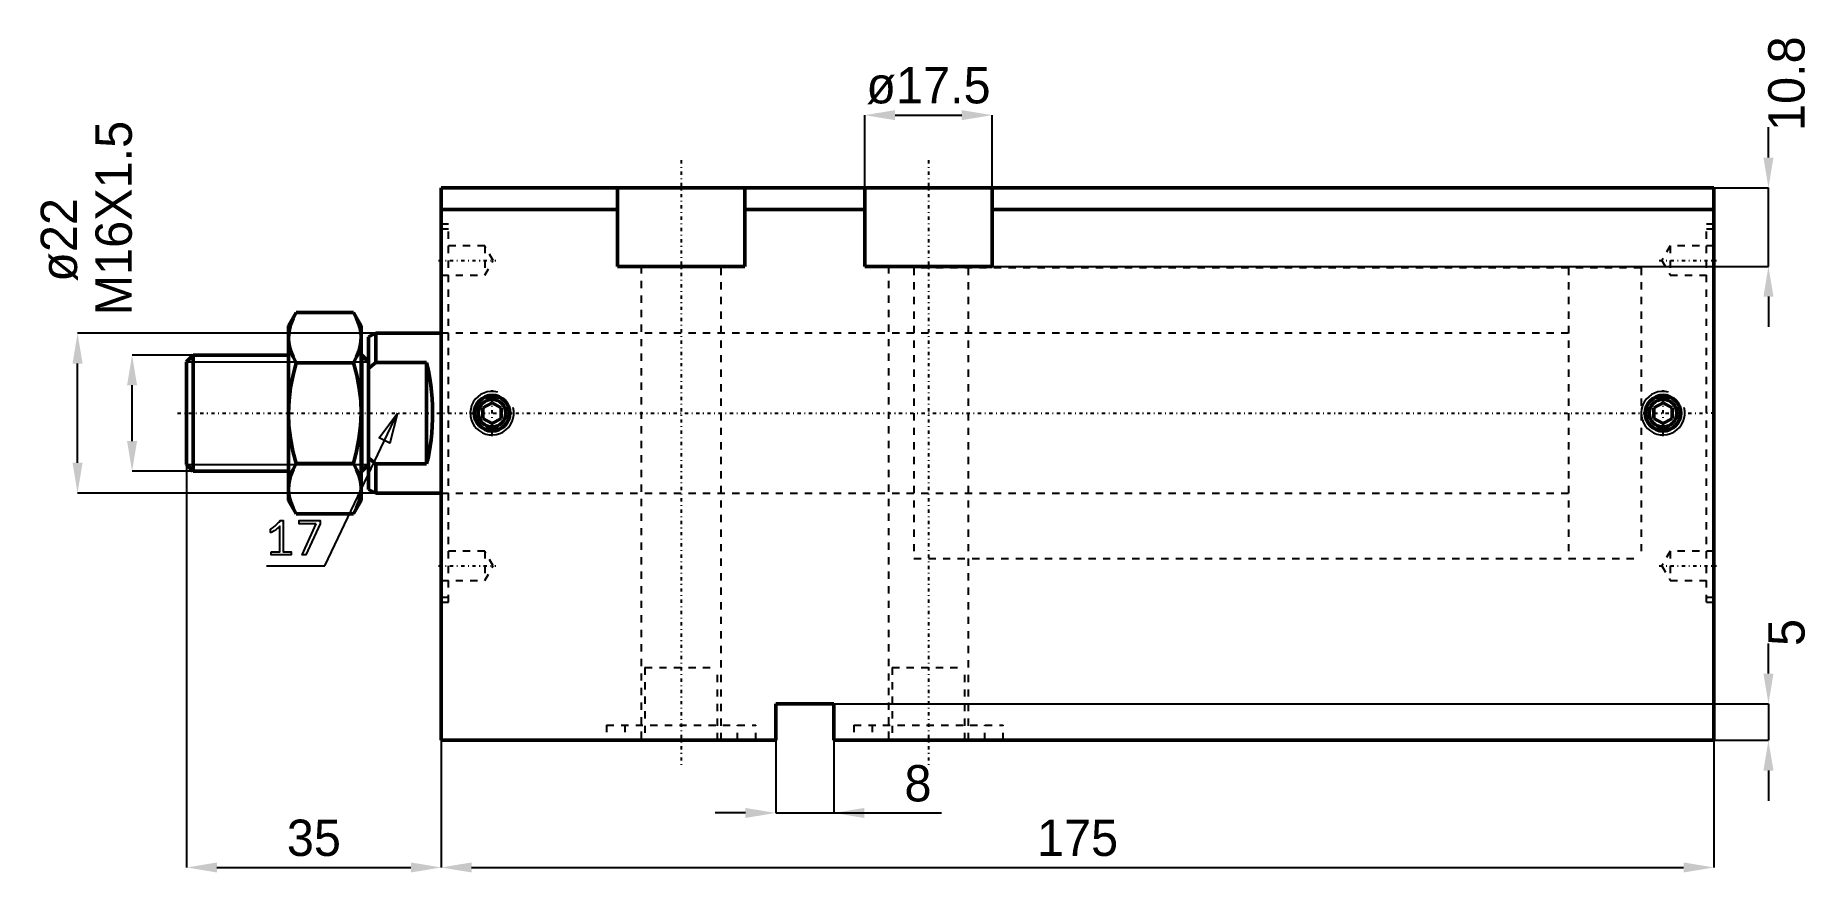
# Model space of a CAD drawing. Header units: millimetres. Extents: x -56 to 188, y -63 to 52.
import ezdxf

# ---------------------------------------------------------------- set-up
doc = ezdxf.new("R2010")
doc.units = ezdxf.units.MM
doc.linetypes.add('Center', pattern=[1.5, 0.45, -0.5, 0.05, -0.5])
doc.linetypes.add('Dashed', pattern=[2, 1, -1])
for name, color, linetype, lineweight in [('2d ConnectionPoints', 7, 'Continuous', 50), ('AM_0', 7, 'Continuous', 50), ('AM_5', 3, 'Continuous', 25), ('AM_7', 7, 'Center', 25), ('AM_9', 6, 'Dashed', 25)]:
    doc.layers.add(name, color=color, linetype=linetype, lineweight=lineweight)
doc.dimstyles.new('ISO-25', dxfattribs={"dimtxt": 2.5, "dimasz": 2.5, "dimexe": 1.25, "dimexo": 0.625, "dimtad": 1, "dimtxsty": 'Standard', "dimcen": 2.5, "dimadec": 0, "dimazin": 0, "dimtfac": 1, "dimtmove": 0, "dimatfit": 3, "dimfxl": 0, "dimarcsym": 0})

# ---------------------------------------------------------------- blocks, each defined once
blk = doc.blocks.new('1_JECX_MF_EXLA_40_90_0_rod__0_in_JECX_MF_160_J_EXLA_40_90_0__2')
at = {"layer": 'AM_0'}
for p, q in [((-19.93, 13.86), (-21, 12)), ((-19.93, 13.86), (-12.07, 13.86)), ((-11, 12), (-12.07, 13.86)), ((-21, 12), (-21, -12)), ((-11, 12), (-11, -12)), ((-9, 11), (-10, 10.5)), ((-10, 10.5), (-10, -10.5)), ((0, 11), (-9, 11)), ((-9, 11), (-9, 6.98)), ((-34.08, 8), (-35, 7.08)), ((-34.08, 8), (-34.08, -8)), ((-21, 8), (-34.08, 8)), ((-10.92, 8), (-11, 8)), ((-10, 7.08), (-10.92, 8)), ((-10.92, 8), (-10.92, -8)), ((-35, 7.08), (-35, -7.08)), ((-19.93, 6.93), (-12.07, 6.93)), ((-9, 6.98), (-10, 6.16)), ((-2, 6.98), (-9, 6.98)), ((-2, 6.98), (-2, -6.98)), ((-35, -7.08), (-34.08, -8)), ((-19.93, -6.93), (-12.07, -6.93)), ((-10.92, -8), (-10, -7.08)), ((-10, -6.16), (-9, -6.98)), ((-9, -6.98), (-2, -6.98)), ((-9, -6.98), (-9, -11)), ((-34.08, -8), (-21, -8)), ((-11, -8), (-10.92, -8)), ((-21, -12), (-19.93, -13.86)), ((-12.07, -13.86), (-11, -12)), ((-10, -10.5), (-9, -11)), ((-9, -11), (0, -11)), ((-19.93, -13.86), (-12.07, -13.86))]:
    blk.add_line(p, q, dxfattribs=at)
for points in [[(-19.93, 13.86), (-20.37, 13.01), (-20.71, 12.16), (-20.92, 11.28), (-21, 10.39)], [(-11, 10.39), (-11.01, 10.64), (-11.11, 11.45), (-11.32, 12.25), (-11.65, 13.06), (-12.07, 13.86)], [(-21, 10.39), (-20.99, 10.15), (-20.89, 9.34), (-20.68, 8.53), (-20.35, 7.73), (-19.93, 6.93)], [(-12.07, 6.93), (-11.63, 7.77), (-11.29, 8.63), (-11.08, 9.51), (-11, 10.39)], [(-19.93, 6.93), (-20.37, 5.25), (-20.7, 3.54), (-20.92, 1.79), (-21, 0.02), (-21, 0)], [(-11, 0), (-11.07, 1.74), (-11.28, 3.46), (-11.62, 5.21), (-12.07, 6.93)], [(-2, -6.98), (-1.81, -6.21), (-1.65, -5.4), (-1.51, -4.54), (-1.39, -3.65), (-1.3, -2.74), (-1.24, -1.8), (-1.2, -0.84), (-1.19, 0.12), (-1.2, 1.07), (-1.25, 2.02), (-1.32, 2.96), (-1.42, 3.87), (-1.54, 4.75), (-1.69, 5.6), (-1.86, 6.4), (-2, 6.98)], [(-21, 0), (-20.93, -1.74), (-20.72, -3.46), (-20.38, -5.21), (-19.93, -6.93)], [(-12.07, -6.93), (-11.63, -5.25), (-11.3, -3.54), (-11.08, -1.79), (-11, -0.02), (-11, 0)], [(-19.93, -6.93), (-20.37, -7.77), (-20.71, -8.63), (-20.92, -9.51), (-21, -10.39)], [(-11, -10.39), (-11.01, -10.15), (-11.11, -9.34), (-11.32, -8.53), (-11.65, -7.73), (-12.07, -6.93)], [(-21, -10.39), (-20.99, -10.64), (-20.89, -11.45), (-20.68, -12.25), (-20.35, -13.06), (-19.93, -13.86)], [(-12.07, -13.86), (-11.63, -13.01), (-11.29, -12.16), (-11.08, -11.28), (-11, -10.39)]]:
    blk.add_lwpolyline(points, dxfattribs=at)
at = {"layer": 'AM_5'}
for p, q in [((-35, 7.08), (-10, 7.08)), ((-35, -7.08), (-10, -7.08))]:
    blk.add_line(p, q, dxfattribs=at)
at = {"layer": 'AM_7'}
blk.add_line((-36.25, 0), (173.75, 0), dxfattribs=at)
at = {"layer": 'AM_9'}
for p, q in [((165, 20), (155, 20)), ((155, 20), (155, -20)), ((165, 20), (165, -20)), ((155, 11), (0, 11)), ((0, -11), (155, -11)), ((155, -20), (165, -20))]:
    blk.add_line(p, q, dxfattribs=at)
blk = doc.blocks.new('2_JECX_MF_EXLA_40_90_0_body__0_in_JECX_MF_160_J_EXLA_40_90_0__2')
at = {"layer": 'AM_0'}
for p, q in [((0, -45), (0, 31)), ((175, 31), (0, 31)), ((24.25, 31), (24.25, 20.2)), ((41.75, 20.2), (41.75, 31)), ((58.25, 31), (58.25, 20.2)), ((75.75, 20.2), (75.75, 31)), ((175, -45), (175, 31)), ((24.25, 28), (0, 28)), ((58.25, 28), (41.75, 28)), ((175, 28), (75.75, 28)), ((24.25, 20.2), (41.75, 20.2)), ((58.25, 20.2), (75.75, 20.2)), ((7, 1.44), (5.75, 0.72)), ((5.75, 0.72), (5.75, -0.72)), ((8.25, 0.72), (7, 1.44)), ((8.25, -0.72), (8.25, 0.72)), ((168, 1.44), (166.75, 0.72)), ((166.75, 0.72), (166.75, -0.72)), ((169.25, 0.72), (168, 1.44)), ((169.25, -0.72), (169.25, 0.72)), ((5.75, -0.72), (7, -1.44)), ((7, -1.44), (8.25, -0.72)), ((166.75, -0.72), (168, -1.44)), ((168, -1.44), (169.25, -0.72)), ((54, -40), (46, -40)), ((46, -40), (46, -45)), ((54, -45), (54, -40)), ((46, -45), (0, -45)), ((175, -45), (54, -45))]:
    blk.add_line(p, q, dxfattribs=at)
for centre, radius in [((7, 0), 2.46), ((168, 0), 2.46), ((7, 0), 2.4), ((7, 0), 1.9), ((168, 0), 2.4), ((168, 0), 1.9)]:
    blk.add_circle(centre, radius, dxfattribs=at)
at = {"layer": 'AM_5'}
for centre in [(7, 0), (168, 0)]:
    blk.add_arc(centre, 3, 75, 15, dxfattribs=at)
at = {"layer": 'AM_7'}
for p, q in [((33, 34.8), (33, -48.8)), ((67, 34.8), (67, -48.8)), ((-0.36, 21), (7.51, 21)), ((167.49, 21), (175.36, 21)), ((7, -3.15), (7, 3.15)), ((168, -3.15), (168, 3.15)), ((175.05, 0), (173.95, 0)), ((-0.36, -21), (7.51, -21)), ((167.49, -21), (175.36, -21))]:
    blk.add_line(p, q, dxfattribs=at)
at = {"layer": 'AM_9'}
for p, q in [((1, 26), (0, 26)), ((1, 25.3), (0, 25.3)), ((1, -26), (1, 26)), ((174, -26), (174, 26)), ((175, 26), (174, 26)), ((175, 25.3), (174, 25.3)), ((6, 23), (0, 23)), ((7.15, 21), (6, 23)), ((6, 23), (6, 19)), ((169, 23), (167.85, 21)), ((175, 23), (169, 23)), ((169, 23), (169, 19)), ((6, 19), (7.15, 21)), ((27.5, 20.2), (27.5, -45)), ((38.5, -45), (38.5, 20.2)), ((61.5, 20.2), (61.5, -45)), ((165, 20), (65, 20)), ((65, 20), (65, -20)), ((72.5, -45), (72.5, 20.2)), ((165, 20), (165, -20)), ((167.85, 21), (169, 19)), ((0, 19), (6, 19)), ((169, 19), (175, 19)), ((65, 11), (0, 11)), ((0, -11), (65, -11)), ((6, -19), (0, -19)), ((7.15, -21), (6, -19)), ((6, -19), (6, -23)), ((169, -19), (167.85, -21)), ((175, -19), (169, -19)), ((169, -19), (169, -23)), ((6, -23), (7.15, -21)), ((65, -20), (165, -20)), ((167.85, -21), (169, -23)), ((0, -23), (6, -23)), ((169, -23), (175, -23)), ((0, -25.3), (1, -25.3)), ((0, -26), (1, -26)), ((174, -25.3), (175, -25.3)), ((174, -26), (175, -26)), ((28, -35), (38, -35)), ((28, -35), (28, -45)), ((38, -45), (38, -35)), ((62, -35), (72, -35)), ((62, -35), (62, -45)), ((72, -45), (72, -35)), ((22.75, -42.9), (43.25, -42.9)), ((22.75, -42.9), (22.75, -45)), ((25.25, -42.9), (25.25, -45)), ((40.75, -45), (40.75, -42.9)), ((43.25, -45), (43.25, -42.9)), ((56.75, -42.9), (77.25, -42.9)), ((56.75, -42.9), (56.75, -45)), ((59.25, -42.9), (59.25, -45)), ((74.75, -45), (74.75, -42.9)), ((77.25, -45), (77.25, -42.9))]:
    blk.add_line(p, q, dxfattribs=at)
blk = doc.blocks.new('*D3')
at = {"layer": 'AM_5', "color": 0, "lineweight": -2}
for p, q in [((58.25, 31), (58.25, 41)), ((62.42, 41), (71.58, 41)), ((75.75, 31), (75.75, 41))]:
    blk.add_line(p, q, dxfattribs=at)
at = {"layer": 'AM_5', "color": 0}
for points in [[(62.42, 41.69), (62.42, 40.31), (58.25, 41)], [(71.58, 40.31), (71.58, 41.69), (75.75, 41)]]:
    blk.add_solid(points, dxfattribs=at)
at = {"layer": 'Defpoints', "color": 0}
for p in [(75.75, 41), (58.25, 31), (75.75, 31)]:
    blk.add_point(p, dxfattribs=at)
at = {"layer": 'AM_5', "color": 0, "insert": (67, 45.05), "char_height": 5, "attachment_point": 5}
blk.add_mtext('ø17.5', dxfattribs=at)
blk = doc.blocks.new('*D4')
at = {"layer": 'AM_5', "color": 0, "lineweight": -2}
for p, q in [((182.5, 35.17), (182.5, 39.33)), ((75.75, 31), (182.5, 31)), ((182.5, 20.2), (182.5, 31)), ((75.75, 20.2), (182.5, 20.2)), ((182.5, 16.03), (182.5, 11.87))]:
    blk.add_line(p, q, dxfattribs=at)
at = {"layer": 'AM_5', "color": 0}
for points in [[(181.81, 35.17), (183.19, 35.17), (182.5, 31)], [(183.19, 16.03), (181.81, 16.03), (182.5, 20.2)]]:
    blk.add_solid(points, dxfattribs=at)
at = {"layer": 'Defpoints', "color": 0}
for p in [(75.75, 31), (182.5, 31), (75.75, 20.2)]:
    blk.add_point(p, dxfattribs=at)
at = {"layer": 'AM_5', "color": 0, "insert": (185, 45.33), "char_height": 5, "attachment_point": 5, "rotation": 90}
blk.add_mtext('10.8', dxfattribs=at)
blk = doc.blocks.new('*D5')
at = {"layer": 'AM_5', "color": 0, "lineweight": -2}
for p, q in [((0, -45), (0, -62.5)), ((175, -45), (175, -62.5)), ((4.17, -62.5), (170.83, -62.5))]:
    blk.add_line(p, q, dxfattribs=at)
at = {"layer": 'AM_5', "color": 0}
for points in [[(4.17, -61.81), (4.17, -63.19), (0, -62.5)], [(170.83, -63.19), (170.83, -61.81), (175, -62.5)]]:
    blk.add_solid(points, dxfattribs=at)
at = {"layer": 'Defpoints', "color": 0}
for p in [(0, -45), (175, -45), (175, -62.5)]:
    blk.add_point(p, dxfattribs=at)
at = {"layer": 'AM_5', "color": 0, "insert": (87.5, -58.45), "char_height": 5, "attachment_point": 5}
blk.add_mtext('175', dxfattribs=at)
blk = doc.blocks.new('*D6')
at = {"layer": 'AM_5', "color": 0, "lineweight": -2}
for p, q in [((-35, 0), (-35, -62.5)), ((0, -45), (0, -62.5)), ((-30.83, -62.5), (-4.17, -62.5))]:
    blk.add_line(p, q, dxfattribs=at)
at = {"layer": 'AM_5', "color": 0}
for points in [[(-30.83, -61.81), (-30.83, -63.19), (-35, -62.5)], [(-4.17, -63.19), (-4.17, -61.81), (0, -62.5)]]:
    blk.add_solid(points, dxfattribs=at)
at = {"layer": 'Defpoints', "color": 0}
for p in [(-35, 0), (0, -45), (0, -62.5)]:
    blk.add_point(p, dxfattribs=at)
at = {"layer": 'AM_5', "color": 0, "insert": (-17.5, -58.45), "char_height": 5, "attachment_point": 5}
blk.add_mtext('35', dxfattribs=at)
blk = doc.blocks.new('*D7')
at = {"layer": 'AM_5', "color": 0, "lineweight": -2}
for p, q in [((-9, 11), (-50, 11)), ((-50, -6.83), (-50, 6.83)), ((-9, -11), (-50, -11))]:
    blk.add_line(p, q, dxfattribs=at)
at = {"layer": 'AM_5', "color": 0}
for points in [[(-49.31, 6.83), (-50.69, 6.83), (-50, 11)], [(-50.69, -6.83), (-49.31, -6.83), (-50, -11)]]:
    blk.add_solid(points, dxfattribs=at)
at = {"layer": 'Defpoints', "color": 0}
for p in [(-50, 11), (-9, 11), (-9, -11)]:
    blk.add_point(p, dxfattribs=at)
at = {"layer": 'AM_5', "color": 0, "insert": (-52.5, 23.83), "char_height": 5, "attachment_point": 5, "rotation": 90}
blk.add_mtext('ø22', dxfattribs=at)
blk = doc.blocks.new('*D8')
at = {"layer": 'AM_5', "color": 0, "lineweight": -2}
for p, q in [((-34.08, 8), (-42.5, 8)), ((-42.5, -3.83), (-42.5, 3.83)), ((-34, -8), (-42.5, -8))]:
    blk.add_line(p, q, dxfattribs=at)
at = {"layer": 'AM_5', "color": 0}
for points in [[(-41.81, 3.83), (-43.19, 3.83), (-42.5, 8)], [(-43.19, -3.83), (-41.81, -3.83), (-42.5, -8)]]:
    blk.add_solid(points, dxfattribs=at)
at = {"layer": 'Defpoints', "color": 0}
for p in [(-42.5, 8), (-34.08, 8), (-34, -8)]:
    blk.add_point(p, dxfattribs=at)
at = {"layer": 'AM_5', "color": 0, "insert": (-45, 26.83), "char_height": 5, "attachment_point": 5, "rotation": 90}
blk.add_mtext('M16X1.5', dxfattribs=at)
blk = doc.blocks.new('*D9')
at = {"layer": 'AM_5', "color": 0, "lineweight": -2}
for p, q in [((46, -40), (46, -55)), ((54, -45), (54, -55)), ((41.83, -55), (37.67, -55)), ((46, -55), (54, -55)), ((54, -55), (68.78, -55)), ((58.17, -55), (62.33, -55))]:
    blk.add_line(p, q, dxfattribs=at)
at = {"layer": 'AM_5', "color": 0}
for points in [[(41.83, -55.69), (41.83, -54.31), (46, -55)], [(58.17, -54.31), (58.17, -55.69), (54, -55)]]:
    blk.add_solid(points, dxfattribs=at)
at = {"layer": 'Defpoints', "color": 0}
for p in [(46, -40), (54, -45), (54, -55)]:
    blk.add_point(p, dxfattribs=at)
at = {"layer": 'AM_5', "color": 0, "insert": (65.56, -50.95), "char_height": 5, "attachment_point": 5}
blk.add_mtext('8', dxfattribs=at)
blk = doc.blocks.new('*D10')
at = {"layer": 'AM_5', "color": 0, "lineweight": -2}
for p, q in [((182.5, -35.83), (182.5, -31.67)), ((46, -40), (182.5, -40)), ((182.5, -40), (182.5, -45)), ((54, -45), (182.5, -45)), ((182.5, -49.17), (182.5, -53.33))]:
    blk.add_line(p, q, dxfattribs=at)
at = {"layer": 'AM_5', "color": 0}
for points in [[(181.81, -35.83), (183.19, -35.83), (182.5, -40)], [(183.19, -49.17), (181.81, -49.17), (182.5, -45)]]:
    blk.add_solid(points, dxfattribs=at)
at = {"layer": 'Defpoints', "color": 0}
for p in [(46, -40), (54, -45), (182.5, -45)]:
    blk.add_point(p, dxfattribs=at)
at = {"layer": 'AM_5', "color": 0, "insert": (185, -30.17), "char_height": 5, "attachment_point": 5, "rotation": 90}
blk.add_mtext('5', dxfattribs=at)

msp = doc.modelspace()

# ---------------------------------------------------------------- linework, layer by layer
at = {"layer": '2d ConnectionPoints'}
msp.add_point((0, 0), dxfattribs=at)
at = {"layer": 'AM_5'}
for p, q in [((-16, -21), (-6, 0)), ((-24, -21), (-16, -21))]:
    msp.add_line(p, q, dxfattribs=at)
for points in [[(-6, 0), (-7.039, -4.12), (-8.544, -3.404), (-6, 0)], [(-23.392, -19.084), (-22.196, -19.084), (-22.196, -15.568), (-22.196, -15.568), (-22.261, -15.632), (-22.369, -15.733), (-22.369, -15.733), (-22.493, -15.839), (-22.583, -15.912), (-22.583, -15.912), (-22.677, -15.985), (-22.819, -16.087), (-22.819, -16.087), (-22.962, -16.183), (-23.058, -16.244), (-23.058, -16.244), (-23.151, -16.298), (-23.281, -16.364), (-23.281, -16.364), (-23.399, -16.411), (-23.47, -16.432), (-23.47, -15.938), (-23.47, -15.938), (-23.381, -15.896), (-23.242, -15.816), (-23.242, -15.816), (-23.094, -15.715), (-22.991, -15.637), (-22.991, -15.637), (-22.887, -15.554), (-22.737, -15.424), (-22.737, -15.424), (-22.592, -15.289), (-22.498, -15.197), (-22.498, -15.197), (-22.41, -15.106), (-22.291, -14.978), (-22.291, -14.978), (-22.19, -14.86), (-22.131, -14.787), (-21.715, -14.787), (-21.715, -19.084), (-20.63, -19.084), (-20.63, -19.5), (-23.392, -19.5), (-23.392, -19.084)], [(-17.198, -15.242), (-19.506, -15.242), (-19.506, -14.787), (-16.659, -14.787), (-16.659, -15.242), (-18.596, -19.5), (-19.129, -19.5), (-17.198, -15.242)]]:
    msp.add_lwpolyline(points, dxfattribs=at)

# ---------------------------------------------------------------- block references
for name in ['2_JECX_MF_EXLA_40_90_0_body__0_in_JECX_MF_160_J_EXLA_40_90_0__2', '1_JECX_MF_EXLA_40_90_0_rod__0_in_JECX_MF_160_J_EXLA_40_90_0__2']:
    msp.add_blockref(name, (0, 0))

# ---------------------------------------------------------------- dimensions: what is measured, and where the dimension line sits
for base, p1, p2, text, picture, middle in [((182.5, 31), (75.75, 20.2), (75.75, 31), '10.8', '*D4', (185, 45.333)), ((-42.5, 8), (-34, -8), (-34.08, 8), 'M16X1.5', '*D8', (-45, 26.833)), ((-50, 11), (-9, -11), (-9, 11), 'ø22', '*D7', (-52.5, 23.833)), ((182.5, -45), (46, -40), (54, -45), '5', '*D10', (185, -30.167))]:
    dim = msp.add_linear_dim(base=base, p1=p1, p2=p2, angle=90, text=text, dimstyle='ISO-25', override={"dimtxt": 5, "dimasz": 4.166667, "dimexe": 0, "dimexo": 0, "dimgap": 1.5}, dxfattribs=at)
    dim.commit()
    dim.dimension.update_dxf_attribs({"geometry": picture, "text_midpoint": middle, "dimtype": 160, "text_rotation": 90})
for base, p1, p2, text, picture, middle in [((75.75, 41), (58.25, 31), (75.75, 31), 'ø17.5', '*D3', (67, 41)), ((0, -62.5), (-35, 0), (0, -45), '35', '*D6', (-17.5, -62.5)), ((54, -55), (46, -40), (54, -45), '8', '*D9', (65.555, -55)), ((175, -62.5), (0, -45), (175, -45), '175', '*D5', (87.5, -62.5))]:
    dim = msp.add_linear_dim(base=base, p1=p1, p2=p2, text=text, dimstyle='ISO-25', override={"dimtxt": 5, "dimasz": 4.166667, "dimexe": 0, "dimexo": 0, "dimgap": 1.5}, dxfattribs=at)
    dim.commit()
    dim.dimension.update_dxf_attribs({"geometry": picture, "text_midpoint": middle, "dimtype": 160})

doc.saveas('drawing.dxf')
